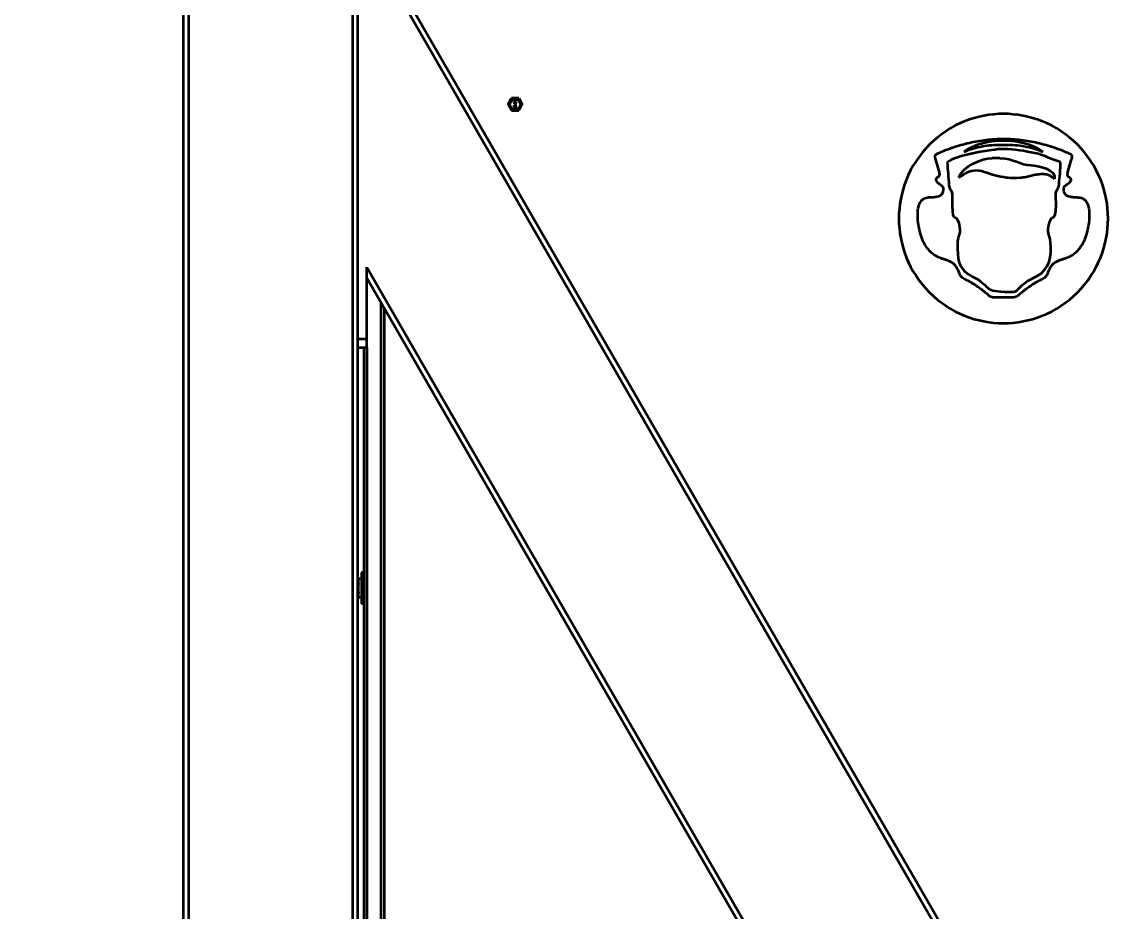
# Model space of a CAD drawing. Header units: millimetres. Extents: x 32496 to 166256, y 3504 to 23939.
# Drawn here: x 140546 to 141177, y 12543 to 13053 of the extents above; entities that cross this region are included whole.
import ezdxf

# ---------------------------------------------------------------- set-up
doc = ezdxf.new("R2010")
doc.units = ezdxf.units.MM
doc.header["$PDSIZE"] = -5
doc.layers.get('0').update_dxf_attribs({"lineweight": 35})
doc.layers.get('Defpoints').update_dxf_attribs({"lineweight": 18})
doc.layers.add('THICK', color=7, linetype='Continuous', lineweight=0)
doc.styles.add('TH_GBDIM', font='仿宋_GB2312.ttf', dxfattribs={"width": 0.8})
doc.dimstyles.new('TH_GBDIM', dxfattribs={"dimscale": 42, "dimtxt": 3, "dimasz": 3, "dimexe": 1.2, "dimexo": 0, "dimgap": 1, "dimtad": 1, "dimdec": 1, "dimdsep": 46, "dimtxsty": 'TH_GBDIM', "dimcen": 2.5, "dimdle": 252, "dimclrd": 4, "dimclre": 4, "dimclrt": 3, "dimadec": 0, "dimazin": 2, "dimtfac": 0.714286, "dimtdec": 1, "dimtmove": 0, "dimatfit": 3, "dimfxl": 1, "dimtolj": 1, "dimarcsym": 0})

# ---------------------------------------------------------------- blocks, each defined once
blk = doc.blocks.new('*D5871')
at = {"layer": 'Defpoints', "color": 0}
for p in [(140641.2, 14918.31), (140089.57, 12022.31), (140641.2, 12022.31)]:
    blk.add_point(p, dxfattribs=at)
at = {"layer": 'THICK', "color": 4, "linetype": 'Continuous', "lineweight": -2}
for p, q in [((140641.2, 14918.31), (140049.97, 14918.31)), ((140089.57, 14819.31), (140089.57, 12121.31)), ((140641.2, 12022.31), (140049.97, 12022.31))]:
    blk.add_line(p, q, dxfattribs=at)
at = {"layer": 'THICK', "color": 4}
for points in [[(140106.07, 14819.31), (140073.07, 14819.31), (140089.57, 14918.31)], [(140073.07, 12121.31), (140106.07, 12121.31), (140089.57, 12022.31)]]:
    blk.add_solid(points, dxfattribs=at)
at = {"layer": 'THICK', "color": 3, "lineweight": -3, "insert": (139971.28, 13470.31), "char_height": 99, "attachment_point": 5, "rotation": 90, "style": 'TH_GBDIM'}
blk.add_mtext('\\A1;Height {\\A1;2896{\\H0.7x;\\S+0^ -5;}}', dxfattribs=at)
blk = doc.blocks.new('8-1250')
at = {"linetype": 'Continuous'}
for p, q in [((-7957.13, -34766.29), (-7957.13, -32106.29)), ((-7954.13, -34766.29), (-7954.13, -32106.29)), ((-7860.13, -34766.29), (-7860.13, -32152.29)), ((-7857.13, -34040.26), (-7857.13, -33760.26)), ((-7852.13, -33800.26), (-7352.13, -34666.29)), ((-7852.13, -33806.26), (-7355.59, -34666.29)), ((-7771, -33900.85), (-7768.97, -33897.35)), ((-7764.93, -33897.35), (-7768.97, -33897.35)), ((-7764.93, -33897.35), (-7762.91, -33900.85)), ((-7768.97, -33904.35), (-7771, -33900.85)), ((-7767.45, -33898.87), (-7767.45, -33898.75)), ((-7767.45, -33898.75), (-7766.45, -33898.75)), ((-7766.67, -33898.87), (-7767.45, -33899.17)), ((-7766.67, -33898.87), (-7767.45, -33898.87)), ((-7767.45, -33899.33), (-7767.45, -33899.17)), ((-7767.45, -33899.33), (-7766.67, -33899.62)), ((-7767.45, -33899.75), (-7767.45, -33899.62)), ((-7767.45, -33899.62), (-7766.67, -33899.62)), ((-7766.45, -33899.75), (-7767.45, -33899.75)), ((-7767.43, -33900.14), (-7767.45, -33900.25)), ((-7767.45, -33900.35), (-7767.45, -33900.25)), ((-7767.45, -33900.35), (-7767.43, -33900.46)), ((-7767.45, -33902.04), (-7767.45, -33901.29)), ((-7767.45, -33901.29), (-7767.35, -33901.29)), ((-7767.35, -33902.04), (-7767.45, -33902.04)), ((-7767.43, -33902.46), (-7767.45, -33902.58)), ((-7767.45, -33902.58), (-7767.43, -33902.71)), ((-7767.37, -33900.04), (-7767.43, -33900.14)), ((-7767.43, -33900.46), (-7767.37, -33900.56)), ((-7767.37, -33902.35), (-7767.43, -33902.46)), ((-7767.43, -33902.71), (-7767.37, -33902.81)), ((-7767.28, -33899.98), (-7767.37, -33900.04)), ((-7767.37, -33900.56), (-7767.28, -33900.62)), ((-7767.31, -33902.29), (-7767.37, -33902.35)), ((-7767.37, -33902.81), (-7767.31, -33902.87)), ((-7767.35, -33899.25), (-7766.45, -33898.94)), ((-7766.45, -33899.56), (-7767.35, -33899.25)), ((-7767.35, -33900.23), (-7767.33, -33900.17)), ((-7767.35, -33900.23), (-7767.35, -33900.37)), ((-7767.33, -33900.44), (-7767.35, -33900.37)), ((-7766.82, -33901.87), (-7767.35, -33901.29)), ((-7767.35, -33901.46), (-7767.35, -33902.04)), ((-7767.35, -33901.46), (-7766.88, -33901.98)), ((-7767.35, -33902.58), (-7767.33, -33902.48)), ((-7767.33, -33902.69), (-7767.35, -33902.58)), ((-7767.33, -33900.17), (-7767.28, -33900.1)), ((-7767.28, -33900.5), (-7767.33, -33900.44)), ((-7767.33, -33902.48), (-7767.28, -33902.42)), ((-7767.28, -33902.75), (-7767.33, -33902.69)), ((-7767.22, -33902.25), (-7767.31, -33902.29)), ((-7767.31, -33902.87), (-7767.22, -33902.92)), ((-7767.18, -33899.94), (-7767.28, -33899.98)), ((-7767.28, -33900.1), (-7767.22, -33900.06)), ((-7767.22, -33900.54), (-7767.28, -33900.5)), ((-7767.28, -33900.62), (-7767.18, -33900.67)), ((-7767.28, -33902.42), (-7767.16, -33902.33)), ((-7767.16, -33902.83), (-7767.28, -33902.75)), ((-7767.22, -33900.06), (-7767.16, -33900.04)), ((-7767.16, -33900.56), (-7767.22, -33900.54)), ((-7767.16, -33902.23), (-7767.22, -33902.25)), ((-7767.22, -33902.92), (-7767.16, -33902.94)), ((-7767.03, -33899.92), (-7767.18, -33899.94)), ((-7767.07, -33900.67), (-7767.18, -33900.67)), ((-7767.09, -33900.04), (-7767.16, -33900.04)), ((-7767.16, -33900.56), (-7767.09, -33900.56)), ((-7767.05, -33902.21), (-7767.16, -33902.23)), ((-7767.16, -33902.33), (-7767.03, -33902.31)), ((-7767.03, -33902.85), (-7767.16, -33902.83)), ((-7767.16, -33902.94), (-7767.05, -33902.96)), ((-7767.13, -33901), (-7767.13, -33900.96)), ((-7767.13, -33900.96), (-7766.99, -33900.96)), ((-7766.99, -33901), (-7767.13, -33901)), ((-7767.09, -33900.04), (-7767.03, -33900.06)), ((-7767.03, -33900.54), (-7767.09, -33900.56)), ((-7767.07, -33900.83), (-7767.09, -33900.85)), ((-7767.09, -33900.85), (-7766.99, -33900.96)), ((-7766.99, -33901), (-7767.09, -33901.1)), ((-7767.09, -33901.1), (-7767.07, -33901.12)), ((-7767.07, -33900.67), (-7766.96, -33900.62)), ((-7766.94, -33900.96), (-7767.07, -33900.83)), ((-7767.07, -33901.12), (-7766.94, -33901)), ((-7767.05, -33902.21), (-7766.86, -33902.21)), ((-7766.86, -33902.96), (-7767.05, -33902.96)), ((-7767.03, -33899.92), (-7766.88, -33899.92)), ((-7767.03, -33900.06), (-7766.99, -33900.1)), ((-7766.99, -33900.5), (-7767.03, -33900.54)), ((-7766.88, -33902.31), (-7767.03, -33902.31)), ((-7767.03, -33902.85), (-7766.88, -33902.85)), ((-7766.99, -33900.1), (-7766.94, -33900.17)), ((-7766.94, -33900.44), (-7766.99, -33900.5)), ((-7766.96, -33900.62), (-7766.9, -33900.56)), ((-7766.94, -33900.17), (-7766.92, -33900.23)), ((-7766.92, -33900.37), (-7766.94, -33900.44)), ((-7766.82, -33900.83), (-7766.94, -33900.96)), ((-7766.94, -33901), (-7766.82, -33901.12)), ((-7766.84, -33900.14), (-7766.92, -33900.02)), ((-7766.88, -33900.02), (-7766.92, -33900.02)), ((-7766.92, -33900.37), (-7766.92, -33900.23)), ((-7766.9, -33900.56), (-7766.84, -33900.46)), ((-7766.9, -33900.96), (-7766.79, -33900.85)), ((-7766.9, -33900.96), (-7766.75, -33900.96)), ((-7766.79, -33901.1), (-7766.9, -33901)), ((-7766.75, -33901), (-7766.9, -33901)), ((-7766.73, -33899.94), (-7766.88, -33899.92)), ((-7766.88, -33900.02), (-7766.75, -33900.04)), ((-7766.88, -33901.98), (-7766.82, -33902.02)), ((-7766.88, -33902.31), (-7766.75, -33902.33)), ((-7766.75, -33902.83), (-7766.88, -33902.85)), ((-7766.75, -33902.23), (-7766.86, -33902.21)), ((-7766.86, -33902.96), (-7766.75, -33902.94)), ((-7766.82, -33900.25), (-7766.84, -33900.14)), ((-7766.84, -33900.46), (-7766.82, -33900.35)), ((-7766.82, -33900.25), (-7766.82, -33900.35)), ((-7766.79, -33900.85), (-7766.82, -33900.83)), ((-7766.82, -33901.12), (-7766.79, -33901.1)), ((-7766.73, -33901.92), (-7766.82, -33901.87)), ((-7766.82, -33902.02), (-7766.73, -33902.04)), ((-7766.75, -33900.04), (-7766.69, -33900.06)), ((-7766.75, -33900.96), (-7766.75, -33901)), ((-7766.69, -33902.25), (-7766.75, -33902.23)), ((-7766.75, -33902.33), (-7766.62, -33902.42)), ((-7766.62, -33902.75), (-7766.75, -33902.83)), ((-7766.75, -33902.94), (-7766.69, -33902.92)), ((-7766.62, -33899.98), (-7766.73, -33899.94)), ((-7766.73, -33901.92), (-7766.69, -33901.92)), ((-7766.69, -33902.04), (-7766.73, -33902.04)), ((-7766.69, -33900.06), (-7766.62, -33900.1)), ((-7766.62, -33900.48), (-7766.69, -33900.52)), ((-7766.69, -33900.62), (-7766.69, -33900.52)), ((-7766.69, -33900.62), (-7766.62, -33900.6)), ((-7766.69, -33901.42), (-7766.69, -33901.31)), ((-7766.6, -33901.33), (-7766.69, -33901.31)), ((-7766.69, -33901.42), (-7766.62, -33901.46)), ((-7766.62, -33901.87), (-7766.69, -33901.92)), ((-7766.69, -33902.04), (-7766.6, -33902.02)), ((-7766.6, -33902.29), (-7766.69, -33902.25)), ((-7766.69, -33902.92), (-7766.6, -33902.87)), ((-7766.54, -33900.04), (-7766.62, -33899.98)), ((-7766.62, -33900.1), (-7766.58, -33900.17)), ((-7766.58, -33900.42), (-7766.62, -33900.48)), ((-7766.62, -33900.6), (-7766.54, -33900.54)), ((-7766.62, -33901.46), (-7766.58, -33901.52)), ((-7766.58, -33901.81), (-7766.62, -33901.87)), ((-7766.62, -33902.42), (-7766.58, -33902.48)), ((-7766.58, -33902.69), (-7766.62, -33902.75)), ((-7766.52, -33901.42), (-7766.6, -33901.33)), ((-7766.6, -33902.02), (-7766.52, -33901.94)), ((-7766.54, -33902.35), (-7766.6, -33902.29)), ((-7766.6, -33902.87), (-7766.54, -33902.81)), ((-7766.58, -33900.17), (-7766.56, -33900.23)), ((-7766.56, -33900.35), (-7766.58, -33900.42)), ((-7766.58, -33901.52), (-7766.56, -33901.62)), ((-7766.56, -33901.71), (-7766.58, -33901.81)), ((-7766.58, -33902.48), (-7766.56, -33902.58)), ((-7766.56, -33902.58), (-7766.58, -33902.69)), ((-7766.56, -33900.35), (-7766.56, -33900.23)), ((-7766.56, -33901.71), (-7766.56, -33901.62)), ((-7766.48, -33900.14), (-7766.54, -33900.04)), ((-7766.54, -33900.54), (-7766.48, -33900.44)), ((-7766.48, -33902.46), (-7766.54, -33902.35)), ((-7766.54, -33902.81), (-7766.48, -33902.71)), ((-7766.48, -33901.5), (-7766.52, -33901.42)), ((-7766.52, -33901.94), (-7766.48, -33901.85)), ((-7766.45, -33900.25), (-7766.48, -33900.14)), ((-7766.48, -33900.44), (-7766.45, -33900.33)), ((-7766.45, -33901.64), (-7766.48, -33901.5)), ((-7766.48, -33901.85), (-7766.45, -33901.73)), ((-7766.45, -33902.58), (-7766.48, -33902.46)), ((-7766.48, -33902.71), (-7766.45, -33902.58)), ((-7766.45, -33898.75), (-7766.45, -33898.94)), ((-7766.45, -33899.56), (-7766.45, -33899.75)), ((-7766.45, -33900.25), (-7766.45, -33900.33)), ((-7766.45, -33901.64), (-7766.45, -33901.73)), ((-7762.91, -33900.85), (-7764.93, -33904.35)), ((-7768.97, -33904.35), (-7764.93, -33904.35)), ((-7488.93, -33931.61), (-7493.33, -33931.61)), ((-7852.13, -34040.26), (-7852.13, -33994.26)), ((-7852.13, -33994.26), (-7464.13, -34666.29)), ((-7852.13, -34000.26), (-7467.6, -34666.29)), ((-7843.83, -34566.29), (-7843.83, -34014.64)), ((-7842.13, -34017.58), (-7842.13, -34566.29)), ((-7857.13, -34035.26), (-7852.13, -34035.26)), ((-7857.13, -34766.29), (-7857.13, -34040.26)), ((-7857.13, -34040.26), (-7852.13, -34040.26)), ((-7853.53, -34175.64), (-7853.53, -34040.26)), ((-7852.13, -34040.26), (-7852.13, -34566.29)), ((-7856.73, -34172.82), (-7857, -34172.54)), ((-7856.73, -34183.76), (-7856.73, -34172.82)), ((-7855.13, -34172.94), (-7856.73, -34172.94)), ((-7855.13, -34169.29), (-7855.13, -34187.29)), ((-7853.53, -34169.29), (-7855.13, -34169.29)), ((-7853.53, -34180.91), (-7853.53, -34175.64)), ((-7853.53, -34425.64), (-7853.53, -34180.91)), ((-7856.73, -34183.76), (-7857, -34184.03)), ((-7855.13, -34183.64), (-7856.73, -34183.64)), ((-7853.53, -34187.29), (-7855.13, -34187.29))]:
    blk.add_line(p, q, dxfattribs=at)
blk.add_circle((-7766.95, -33900.85), 3, dxfattribs=at)
for points, knots in [([(-7426.83, -33966.29), (-7426.83, -33958.75), (-7429.82, -33943.04), (-7443.2, -33922.67), (-7463.58, -33909.28), (-7486.83, -33904.85), (-7510.07, -33909.28), (-7530.45, -33922.67), (-7543.83, -33943.04), (-7546.83, -33958.75), (-7546.83, -33966.29)], [0, 0, 0, 0, 0.119993, 0.250002, 0.380017, 0.500018, 0.62001, 0.750015, 0.880025, 1, 1, 1, 1]), ([(-7521.38, -33950.88), (-7521.3, -33950.6), (-7521.19, -33950.08), (-7521.13, -33949.19), (-7521.38, -33948.29), (-7522.14, -33947.57), (-7523.07, -33947), (-7523.8, -33946.47), (-7524.32, -33945.96), (-7524.75, -33945.5), (-7525.18, -33944.93), (-7525.46, -33944.3), (-7525.5, -33943.59), (-7525.04, -33942.9), (-7524.36, -33942.45), (-7523.75, -33942.04), (-7523.5, -33941.73), (-7523.38, -33941.37), (-7523.39, -33940.65), (-7523.55, -33939.71), (-7524.13, -33937.28), (-7525.09, -33934.5), (-7525.77, -33932.19), (-7525.95, -33931.5), (-7526.02, -33931.11), (-7526.06, -33930.64), (-7525.89, -33929.95), (-7525.29, -33929.27), (-7524.59, -33928.95), (-7523.03, -33928.27), (-7520.27, -33927.13), (-7514.58, -33925.01), (-7506.48, -33922.69), (-7496.74, -33921), (-7486.71, -33920.41), (-7476.97, -33921), (-7467.12, -33922.7), (-7459.05, -33925.02), (-7453.36, -33927.14), (-7450.59, -33928.29), (-7449.16, -33928.9), (-7448.71, -33929.11), (-7448.61, -33929.17)], [0, 0, 0, 0, 0.008176, 0.014545, 0.024461, 0.033499, 0.043328, 0.054414, 0.058301, 0.063442, 0.071678, 0.077739, 0.082444, 0.090881, 0.099747, 0.106924, 0.108489, 0.110844, 0.117602, 0.127274, 0.138992, 0.189377, 0.200767, 0.208767, 0.209905, 0.212248, 0.222212, 0.2296, 0.237387, 0.250309, 0.275962, 0.326542, 0.425367, 0.521789, 0.61585, 0.711877, 0.807904, 0.906838, 0.957474, 0.983151, 0.996088, 1, 1, 1, 1]), ([(-7486.83, -33921.81), (-7491.24, -33921.59), (-7498.92, -33922.75), (-7506.57, -33925.94), (-7509.45, -33927.97)], [0, 0, 0, 0, 0.546946, 1, 1, 1, 1]), ([(-7464.2, -33927.97), (-7467.08, -33925.94), (-7474.74, -33922.75), (-7482.42, -33921.59), (-7486.83, -33921.81)], [0, 0, 0, 0, 0.453054, 1, 1, 1, 1]), ([(-7509.45, -33927.97), (-7505.75, -33926.57), (-7500.9, -33924.91), (-7491.99, -33923.89), (-7486.83, -33923.98)], [0, 0, 0, 0, 0.592388, 1, 1, 1, 1]), ([(-7486.83, -33923.98), (-7481.66, -33923.89), (-7472.76, -33924.91), (-7467.91, -33926.57), (-7464.2, -33927.97)], [0, 0, 0, 0, 0.407612, 1, 1, 1, 1]), ([(-7448.61, -33929.17), (-7448.51, -33929.22), (-7448.23, -33929.4), (-7447.74, -33929.99), (-7447.58, -33930.67), (-7447.63, -33931.19), (-7447.75, -33931.69), (-7447.97, -33932.52), (-7448.68, -33934.83), (-7449.65, -33937.69), (-7450.16, -33940.02), (-7450.27, -33940.88), (-7450.25, -33941.54), (-7450.08, -33941.83), (-7449.82, -33942.11), (-7449.21, -33942.5), (-7448.52, -33942.98), (-7448.12, -33943.7), (-7448.23, -33944.43), (-7448.56, -33945.07), (-7449.02, -33945.65), (-7449.45, -33946.09), (-7449.96, -33946.57), (-7450.66, -33947.05), (-7451.57, -33947.62), (-7452.3, -33948.35), (-7452.52, -33949.27), (-7452.46, -33950.01), (-7452.36, -33950.55), (-7451.83, -33952.68), (-7449.46, -33953.81), (-7445.95, -33954.03), (-7443.44, -33954.13), (-7441.68, -33954.5), (-7440.82, -33955.05), (-7440.34, -33955.42), (-7439.49, -33956.3), (-7438.12, -33958.72), (-7437.45, -33963.18), (-7437.79, -33968.69), (-7438.71, -33973.37), (-7439.71, -33976.72), (-7440.41, -33978.6), (-7441.17, -33980.16), (-7442.15, -33981.94), (-7444.04, -33984.69), (-7447.13, -33987.49), (-7450.49, -33988.96), (-7453.03, -33989.77), (-7455.39, -33990.54), (-7457.54, -33991.55), (-7459.14, -33993.12), (-7460.2, -33994.55), (-7460.96, -33996.21), (-7461.69, -33998.29), (-7462.89, -34000.18), (-7464.42, -34001.11), (-7465.55, -34001.59), (-7466.23, -34001.91), (-7467.43, -34002.52), (-7469.82, -34003.91), (-7472.47, -34005.7), (-7474.92, -34007.51), (-7476.42, -34008.69), (-7477.52, -34009.65), (-7478.32, -34010.37), (-7479.21, -34011.1), (-7480.12, -34011.44), (-7481.42, -34011.54), (-7483.58, -34011.59), (-7485.43, -34011.57), (-7486.83, -34011.61)], [0, 0, 0, 0, 0.003159, 0.009198, 0.017233, 0.01912, 0.021303, 0.029371, 0.039053, 0.078716, 0.087738, 0.094978, 0.099775, 0.10118, 0.102517, 0.10854, 0.115694, 0.12259, 0.126564, 0.13177, 0.138841, 0.143157, 0.145535, 0.15439, 0.162259, 0.169554, 0.177683, 0.182965, 0.186072, 0.190026, 0.231557, 0.253449, 0.274903, 0.293192, 0.295546, 0.299659, 0.307981, 0.325471, 0.366759, 0.41454, 0.462185, 0.483733, 0.502252, 0.512197, 0.527093, 0.553291, 0.595676, 0.630919, 0.646866, 0.662137, 0.69295, 0.706423, 0.717277, 0.736618, 0.753662, 0.77096, 0.792351, 0.797139, 0.801593, 0.810871, 0.830494, 0.870423, 0.890314, 0.906171, 0.917886, 0.926506, 0.933079, 0.945779, 0.953837, 0.965016, 1, 1, 1, 1]), ([(-7457.51, -33943.55), (-7457.86, -33943.49), (-7458.43, -33943.1), (-7459.45, -33942.13), (-7460.94, -33941.36), (-7462.77, -33940.98), (-7464.52, -33940.87), (-7466.31, -33940.96), (-7468.34, -33941.25), (-7470.79, -33941.83), (-7473.8, -33942.59), (-7476.07, -33942.91), (-7477.31, -33942.97)], [0, 0, 0, 0, 0.136538, 0.273076, 0.409613, 0.477882, 0.546151, 0.602882, 0.659613, 0.773076, 0.886538, 1, 1, 1, 1]), ([(-7486.83, -34011.61), (-7488.23, -34011.57), (-7490.08, -34011.58), (-7492.23, -34011.54), (-7493.54, -34011.44), (-7494.45, -34011.1), (-7495.33, -34010.37), (-7496.13, -34009.65), (-7497.23, -34008.69), (-7498.73, -34007.51), (-7501.18, -34005.7), (-7503.83, -34003.91), (-7506.22, -34002.52), (-7507.42, -34001.91), (-7508.1, -34001.59), (-7509.23, -34001.11), (-7510.76, -34000.18), (-7511.96, -33998.3), (-7512.69, -33996.22), (-7513.45, -33994.55), (-7514.51, -33993.12), (-7516.1, -33991.55), (-7518.26, -33990.54), (-7520.61, -33989.77), (-7523.15, -33988.96), (-7526.52, -33987.49), (-7529.61, -33984.7), (-7531.49, -33981.95), (-7532.48, -33980.16), (-7533.24, -33978.6), (-7533.94, -33976.72), (-7534.94, -33973.37), (-7535.86, -33968.69), (-7536.2, -33963.17), (-7535.53, -33958.7), (-7534.16, -33956.28), (-7533.29, -33955.4), (-7532.81, -33955.03), (-7531.94, -33954.49), (-7530.15, -33954.12), (-7527.66, -33954.02), (-7524.03, -33953.78), (-7521.88, -33952.7), (-7521.38, -33950.88)], [0, 0, 0, 0, 0.04303, 0.056782, 0.066696, 0.082315, 0.0904, 0.100996, 0.115402, 0.1349, 0.159393, 0.208526, 0.232675, 0.244095, 0.249579, 0.255459, 0.281839, 0.303165, 0.324171, 0.348006, 0.361374, 0.377952, 0.415929, 0.434762, 0.45443, 0.497892, 0.550156, 0.582457, 0.600823, 0.613142, 0.63598, 0.662561, 0.721332, 0.780271, 0.831196, 0.852931, 0.863275, 0.868388, 0.871153, 0.893969, 0.92083, 0.947692, 1, 1, 1, 1]), ([(-7546.83, -33966.29), (-7546.83, -33973.82), (-7543.83, -33989.53), (-7530.45, -34009.91), (-7510.07, -34023.29), (-7486.83, -34027.73), (-7463.58, -34023.29), (-7443.21, -34009.91), (-7429.82, -33989.53), (-7426.83, -33973.83), (-7426.83, -33966.29)], [0, 0, 0, 0, 0.120009, 0.25001, 0.380017, 0.500009, 0.619996, 0.749999, 0.880007, 1, 1, 1, 1]), ([(-7856.73, -34175.03), (-7856.75, -34175.06), (-7856.85, -34175.17), (-7856.95, -34175.28), (-7857.03, -34175.36)], [0, 0, 0, 0, 0.244408, 1, 1, 1, 1]), ([(-7857, -34172.54), (-7856.97, -34172.57), (-7856.88, -34172.66), (-7856.79, -34172.76), (-7856.73, -34172.84)], [0, 0, 0, 0, 0.255062, 1, 1, 1, 1]), ([(-7857.03, -34181.13), (-7857, -34181.16), (-7856.9, -34181.27), (-7856.8, -34181.38), (-7856.73, -34181.47)], [0, 0, 0, 0, 0.255211, 1, 1, 1, 1])]:
    blk.add_open_spline(points, degree=3, knots=knots, dxfattribs=at)
for points in [[(-7486.85, -33926.45), (-7493, -33926.45), (-7514.92, -33930.11), (-7519.14, -33934.15)], [(-7468.78, -33928.77), (-7474.2, -33927.71), (-7480.67, -33926.45), (-7486.85, -33926.45)], [(-7454.06, -33933.94), (-7458.27, -33933.02), (-7463.28, -33929.84), (-7468.78, -33928.77)], [(-7519.14, -33934.15), (-7518.85, -33938.48), (-7518.37, -33942.68), (-7518.11, -33947.08)], [(-7512.44, -33942.71), (-7510.24, -33936.58), (-7499.59, -33931.61), (-7493.33, -33931.61)], [(-7488.93, -33931.61), (-7480.96, -33931.61), (-7477.32, -33935.78), (-7471.11, -33935.74)], [(-7471.11, -33935.74), (-7467.16, -33935.72), (-7456.32, -33938.08), (-7457.51, -33943.55)], [(-7454.97, -33946.7), (-7454.59, -33942.48), (-7453.98, -33938.15), (-7454.06, -33933.94)], [(-7501.85, -33938.83), (-7507.64, -33938.88), (-7507.85, -33940.44), (-7512.44, -33942.71)], [(-7490.3, -33942), (-7493.84, -33941.33), (-7499.14, -33938.81), (-7501.85, -33938.83)], [(-7477.31, -33942.97), (-7483.24, -33943.27), (-7484.57, -33943.1), (-7490.3, -33942)], [(-7518.11, -33947.08), (-7517.95, -33949.69), (-7516.42, -33949.8), (-7516.24, -33952.17)], [(-7456.7, -33951.68), (-7456.47, -33949.84), (-7455.2, -33949.25), (-7454.97, -33946.7)], [(-7516.24, -33952.17), (-7516.1, -33954.01), (-7516.33, -33956.87), (-7516.29, -33958.93)], [(-7456.66, -33958.69), (-7456.64, -33956.83), (-7456.89, -33953.24), (-7456.7, -33951.68)], [(-7516.29, -33958.93), (-7516.07, -33969.73), (-7514.27, -33962.44), (-7512.49, -33968.82)], [(-7460.48, -33968.55), (-7459.15, -33963), (-7456.76, -33969.25), (-7456.66, -33958.69)], [(-7512.49, -33968.82), (-7510.68, -33975.26), (-7513.3, -33975.96), (-7513.26, -33980.6)], [(-7459.83, -33979.94), (-7460.39, -33974.35), (-7462.14, -33975.51), (-7460.48, -33968.55)], [(-7467.67, -33999.3), (-7460.28, -33995.67), (-7459.07, -33987.41), (-7459.83, -33979.94)], [(-7513.26, -33980.6), (-7513.18, -33988.73), (-7513.23, -33995.69), (-7504.76, -33999.54)], [(-7504.76, -33999.54), (-7494.16, -34004.36), (-7498.78, -34008.15), (-7486.09, -34008.23)], [(-7486.09, -34008.23), (-7478.68, -34008.27), (-7480.85, -34008.99), (-7476.11, -34004.54)], [(-7476.11, -34004.54), (-7473.64, -34002.23), (-7470.67, -34000.78), (-7467.67, -33999.3)], [(-7857.03, -34175.36), (-7856.92, -34175.57), (-7856.82, -34175.79), (-7856.73, -34176.02)], [(-7856.73, -34180.47), (-7856.82, -34180.7), (-7856.92, -34180.92), (-7857.03, -34181.13)]]:
    blk.add_open_spline(points, degree=3, dxfattribs=at)

msp = doc.modelspace()

# ---------------------------------------------------------------- block references
at = {"color": 6}
msp.add_blockref('8-1250', (148596.331, 46906.597), dxfattribs=at)

# ---------------------------------------------------------------- dimensions: what is measured, and where the dimension line sits
at = {"layer": 'THICK', "lineweight": -3}
dim = msp.add_linear_dim(base=(140089.571, 12022.308), p1=(140641.204, 14918.308), p2=(140641.204, 12022.308), angle=90, text='Height {\\A1;<>{\\H0.7x;\\S+0^ -5;}}', dimstyle='TH_GBDIM', override={"dimscale": 33, "dimtxsty": 'TH_GBDIM', "dimarcsym": 2}, dxfattribs=at)
dim.commit()
dim.dimension.update_dxf_attribs({"geometry": '*D5871', "text_midpoint": (140089.571, 13470.308), "dimtype": 160})

doc.saveas('drawing.dxf')
